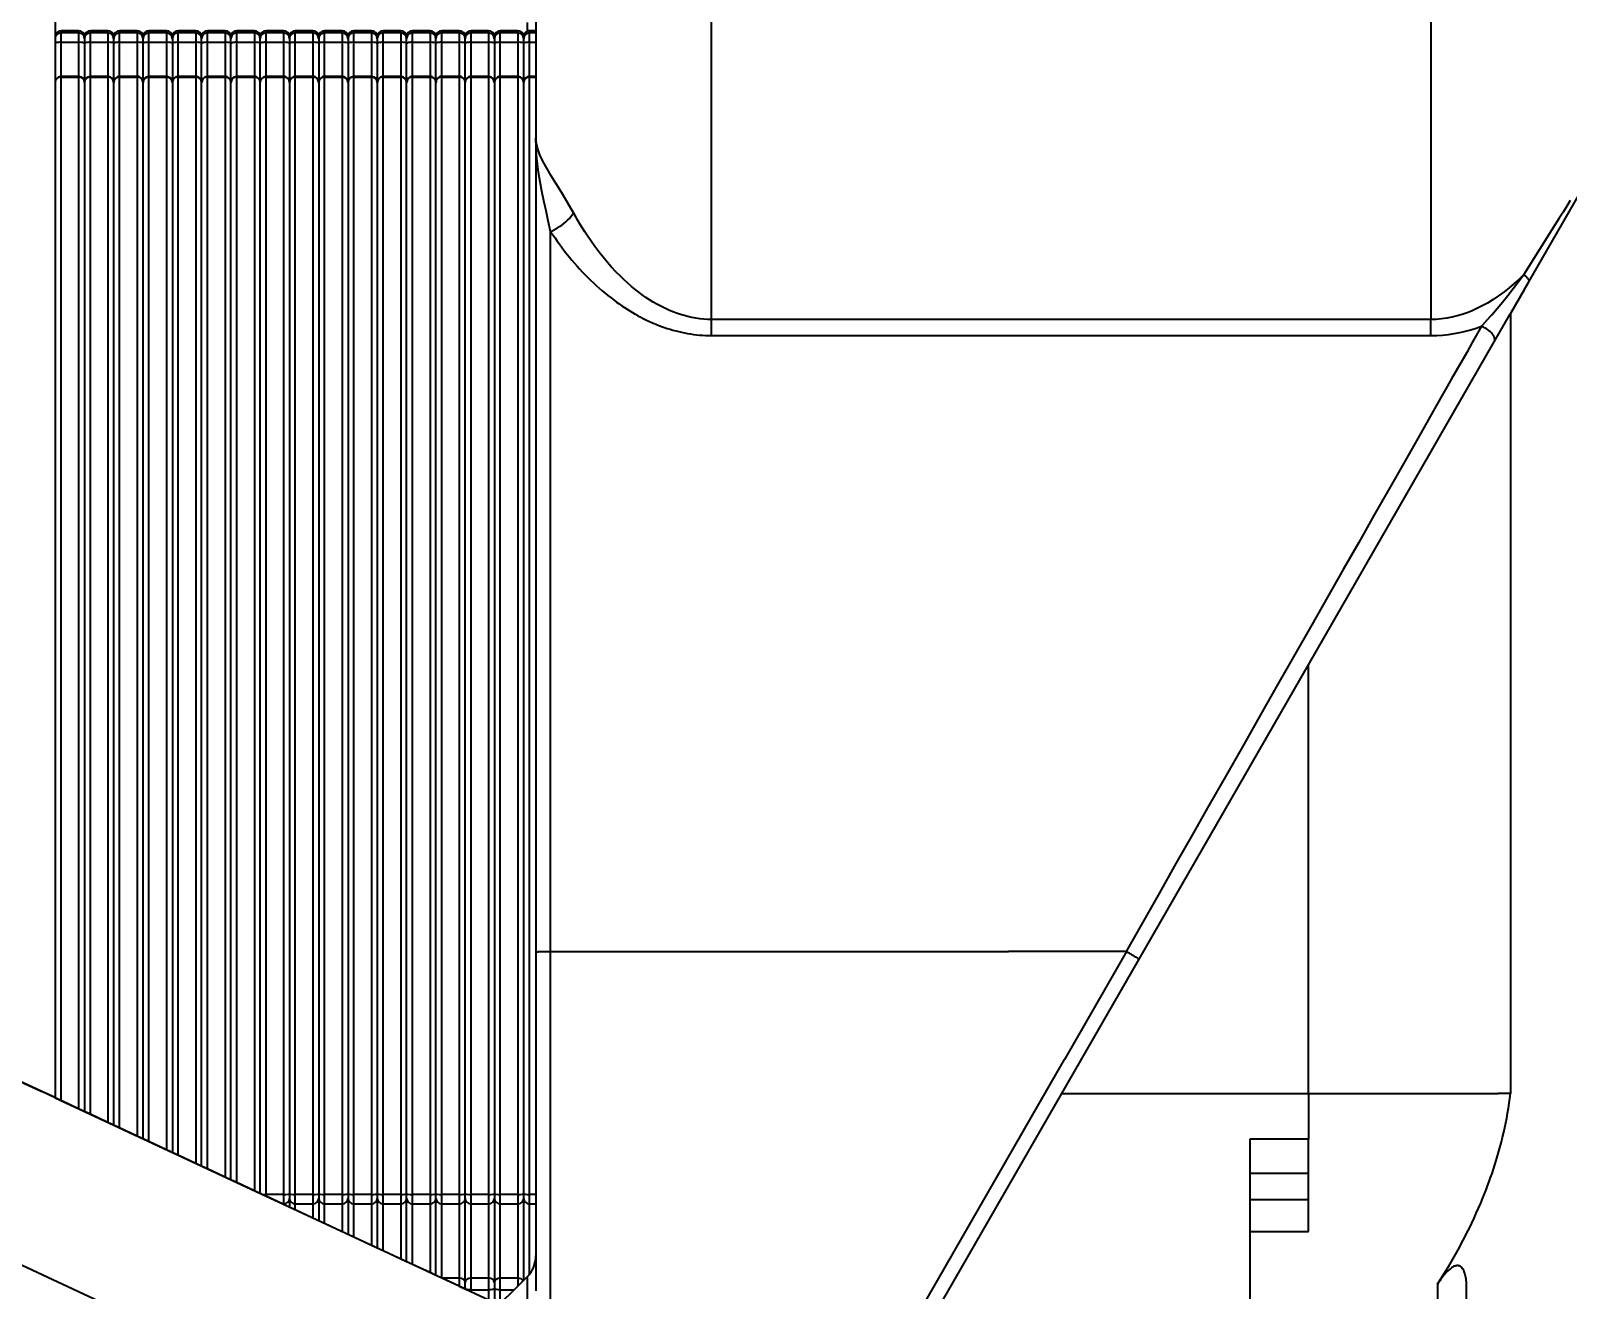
# Model space of a CAD drawing. Header units: millimetres. Extents: x 15 to 415, y 5 to 292.
# Drawn here: x 313.62 to 320.18, y 229.87 to 235.24 of the extents above; entities that cross this region are included whole.
import ezdxf

# ---------------------------------------------------------------- set-up
doc = ezdxf.new("R2010")
doc.units = ezdxf.units.MM
doc.layers.add('Geometries', color=7, linetype='Continuous')

msp = doc.modelspace()

# ---------------------------------------------------------------- linework, layer by layer
at = {"layer": 'Geometries', "linetype": 'Continuous', "lineweight": 40}
for p, q in [((316.5228, 234.0103), (316.5228, 239.1743)), ((319.5935, 239.1743), (319.5935, 234.0103)), ((313.7209, 235.4182), (313.7209, 235.2182)), ((315.7728, 235.3609), (315.7728, 235.2432)), ((313.8209, 235.2432), (313.7459, 235.2432)), ((313.7459, 235.2339), (313.7459, 235.2432)), ((313.8209, 235.2339), (313.7459, 235.2339)), ((313.7459, 235.1939), (313.7459, 235.2339)), ((313.8209, 235.2432), (313.8209, 235.2339)), ((313.8209, 235.2339), (313.8209, 235.1939)), ((313.9459, 235.2432), (313.8709, 235.2432)), ((313.8709, 235.2339), (313.8709, 235.2432)), ((313.8709, 235.1939), (313.8709, 235.2339)), ((313.9459, 235.2339), (313.8709, 235.2339)), ((313.9459, 235.2432), (313.9459, 235.2339)), ((313.9459, 235.2339), (313.9459, 235.1939)), ((314.0709, 235.2432), (313.9959, 235.2432)), ((313.9959, 235.2339), (313.9959, 235.2432)), ((314.0709, 235.2339), (313.9959, 235.2339)), ((313.9959, 235.1939), (313.9959, 235.2339)), ((314.0709, 235.2432), (314.0709, 235.2339)), ((314.0709, 235.2339), (314.0709, 235.1939)), ((314.1959, 235.2432), (314.1209, 235.2432)), ((314.1209, 235.2339), (314.1209, 235.2432)), ((314.1959, 235.2339), (314.1209, 235.2339)), ((314.1209, 235.1939), (314.1209, 235.2339)), ((314.1959, 235.2432), (314.1959, 235.2339)), ((314.1959, 235.2339), (314.1959, 235.1939)), ((314.3209, 235.2432), (314.2459, 235.2432)), ((314.2459, 235.2339), (314.2459, 235.2432)), ((314.3209, 235.2339), (314.2459, 235.2339)), ((314.2459, 235.1939), (314.2459, 235.2339)), ((314.3209, 235.2432), (314.3209, 235.2339)), ((314.3209, 235.2339), (314.3209, 235.1939)), ((314.4459, 235.2432), (314.3709, 235.2432)), ((314.3709, 235.2339), (314.3709, 235.2432)), ((314.4459, 235.2339), (314.3709, 235.2339)), ((314.3709, 235.1939), (314.3709, 235.2339)), ((314.4459, 235.2432), (314.4459, 235.2339)), ((314.4459, 235.2339), (314.4459, 235.1939)), ((314.5709, 235.2432), (314.4959, 235.2432)), ((314.4959, 235.2339), (314.4959, 235.2432)), ((314.5709, 235.2339), (314.4959, 235.2339)), ((314.4959, 235.1939), (314.4959, 235.2339)), ((314.5709, 235.2432), (314.5709, 235.2339)), ((314.5709, 235.2339), (314.5709, 235.1939)), ((314.6959, 235.2432), (314.6209, 235.2432)), ((314.6209, 235.2339), (314.6209, 235.2432)), ((314.6209, 235.1939), (314.6209, 235.2339)), ((314.6959, 235.2339), (314.6209, 235.2339)), ((314.6959, 235.2432), (314.6959, 235.2339)), ((314.6959, 235.2339), (314.6959, 235.1939)), ((314.7459, 235.2339), (314.7459, 235.2432)), ((314.8209, 235.2432), (314.7459, 235.2432)), ((314.8209, 235.2339), (314.7459, 235.2339)), ((314.7459, 235.1939), (314.7459, 235.2339)), ((314.8209, 235.2432), (314.8209, 235.2339)), ((314.8209, 235.2339), (314.8209, 235.1939)), ((314.9459, 235.2432), (314.8709, 235.2432)), ((314.8709, 235.2339), (314.8709, 235.2432)), ((314.9459, 235.2339), (314.8709, 235.2339)), ((314.8709, 235.1939), (314.8709, 235.2339)), ((314.9459, 235.2432), (314.9459, 235.2339)), ((314.9459, 235.2339), (314.9459, 235.1939)), ((315.0709, 235.2432), (314.9959, 235.2432)), ((314.9959, 235.2339), (314.9959, 235.2432)), ((315.0709, 235.2339), (314.9959, 235.2339)), ((314.9959, 235.1939), (314.9959, 235.2339)), ((315.0709, 235.2432), (315.0709, 235.2339)), ((315.0709, 235.2339), (315.0709, 235.1939)), ((315.1959, 235.2432), (315.1209, 235.2432)), ((315.1209, 235.2339), (315.1209, 235.2432)), ((315.1959, 235.2339), (315.1209, 235.2339)), ((315.1209, 235.1939), (315.1209, 235.2339)), ((315.1959, 235.2432), (315.1959, 235.2339)), ((315.1959, 235.2339), (315.1959, 235.1939)), ((315.3209, 235.2432), (315.2459, 235.2432)), ((315.2459, 235.2339), (315.2459, 235.2432)), ((315.3209, 235.2339), (315.2459, 235.2339)), ((315.2459, 235.1939), (315.2459, 235.2339)), ((315.3209, 235.2432), (315.3209, 235.2339)), ((315.3209, 235.2339), (315.3209, 235.1939)), ((315.4459, 235.2432), (315.3709, 235.2432)), ((315.3709, 235.2339), (315.3709, 235.2432)), ((315.4459, 235.2339), (315.3709, 235.2339)), ((315.3709, 235.1939), (315.3709, 235.2339)), ((315.4459, 235.2432), (315.4459, 235.2339)), ((315.4459, 235.2339), (315.4459, 235.1939)), ((315.5709, 235.2432), (315.4959, 235.2432)), ((315.4959, 235.2339), (315.4959, 235.2432)), ((315.5709, 235.2339), (315.4959, 235.2339)), ((315.4959, 235.1939), (315.4959, 235.2339)), ((315.5709, 235.2432), (315.5709, 235.2339)), ((315.5709, 235.2339), (315.5709, 235.1939)), ((315.6611, 235.2432), (315.6209, 235.2432)), ((315.6209, 235.2339), (315.6209, 235.2432)), ((315.6959, 235.2339), (315.6209, 235.2339)), ((315.6209, 235.1939), (315.6209, 235.2339)), ((315.6645, 235.2432), (315.6611, 235.2432)), ((315.6959, 235.2432), (315.6645, 235.2432)), ((315.6959, 235.2432), (315.6959, 235.2339)), ((315.6959, 235.2339), (315.6959, 235.1939)), ((315.7362, 235.2785), (315.7362, 235.2412)), ((315.7728, 235.2432), (315.7459, 235.2432)), ((315.7459, 235.2339), (315.7459, 235.2432)), ((315.7459, 235.1939), (315.7459, 235.2339)), ((315.7728, 235.2339), (315.7459, 235.2339)), ((315.7728, 235.2432), (315.7728, 235.2339)), ((315.7728, 235.2339), (315.7728, 235.1939)), ((313.7209, 235.2182), (313.7209, 235.209)), ((313.7209, 235.209), (313.7209, 235.189)), ((313.7209, 235.189), (313.7209, 235.0229)), ((313.7459, 235.1939), (313.8209, 235.1939)), ((313.7459, 235.0479), (313.7459, 235.1939)), ((313.8209, 235.1939), (313.8209, 235.0479)), ((313.8459, 235.2182), (313.8459, 235.209)), ((313.8459, 235.209), (313.8459, 235.189)), ((313.8459, 235.189), (313.8459, 235.0229)), ((313.8709, 235.1939), (313.9459, 235.1939)), ((313.8709, 235.0479), (313.8709, 235.1939)), ((313.9459, 235.1939), (313.9459, 235.0479)), ((313.9709, 235.209), (313.9709, 235.2182)), ((313.9709, 235.189), (313.9709, 235.209)), ((313.9709, 235.0229), (313.9709, 235.189)), ((313.9959, 235.1939), (314.0709, 235.1939)), ((313.9959, 235.0479), (313.9959, 235.1939)), ((314.0709, 235.1939), (314.0709, 235.0479)), ((314.0959, 235.209), (314.0959, 235.2182)), ((314.0959, 235.189), (314.0959, 235.209)), ((314.0959, 235.0229), (314.0959, 235.189)), ((314.1209, 235.1939), (314.1959, 235.1939)), ((314.1209, 235.0479), (314.1209, 235.1939)), ((314.1959, 235.1939), (314.1959, 235.0479)), ((314.2209, 235.2182), (314.2209, 235.209)), ((314.2209, 235.209), (314.2209, 235.189)), ((314.2209, 235.189), (314.2209, 235.0229)), ((314.2459, 235.1939), (314.3209, 235.1939)), ((314.2459, 235.0479), (314.2459, 235.1939)), ((314.3209, 235.1939), (314.3209, 235.0479)), ((314.3459, 235.209), (314.3459, 235.2182)), ((314.3459, 235.189), (314.3459, 235.209)), ((314.3459, 235.0229), (314.3459, 235.189)), ((314.3709, 235.1939), (314.4459, 235.1939)), ((314.3709, 235.0479), (314.3709, 235.1939)), ((314.4459, 235.1939), (314.4459, 235.0479)), ((314.4709, 235.209), (314.4709, 235.2182)), ((314.4709, 235.189), (314.4709, 235.209)), ((314.4709, 235.0229), (314.4709, 235.189)), ((314.4959, 235.1939), (314.5709, 235.1939)), ((314.4959, 235.0479), (314.4959, 235.1939)), ((314.5709, 235.1939), (314.5709, 235.0479)), ((314.5959, 235.209), (314.5959, 235.2182)), ((314.5959, 235.189), (314.5959, 235.209)), ((314.5959, 235.0229), (314.5959, 235.189)), ((314.6209, 235.1939), (314.6959, 235.1939)), ((314.6209, 235.0479), (314.6209, 235.1939)), ((314.6959, 235.1939), (314.6959, 235.0479)), ((314.7209, 235.2182), (314.7209, 235.209)), ((314.7209, 235.209), (314.7209, 235.189)), ((314.7209, 235.189), (314.7209, 235.0229)), ((314.7459, 235.1939), (314.8209, 235.1939)), ((314.7459, 235.0479), (314.7459, 235.1939)), ((314.8209, 235.1939), (314.8209, 235.0479)), ((314.8459, 235.2182), (314.8459, 235.209)), ((314.8459, 235.209), (314.8459, 235.189)), ((314.8459, 235.189), (314.8459, 235.0229)), ((314.8709, 235.1939), (314.9459, 235.1939)), ((314.8709, 235.0479), (314.8709, 235.1939)), ((314.9459, 235.1939), (314.9459, 235.0479)), ((314.9709, 235.2182), (314.9709, 235.209)), ((314.9709, 235.209), (314.9709, 235.189)), ((314.9709, 235.189), (314.9709, 235.0229)), ((314.9959, 235.1939), (315.0709, 235.1939)), ((314.9959, 235.0479), (314.9959, 235.1939)), ((315.0709, 235.1939), (315.0709, 235.0479)), ((315.0959, 235.2182), (315.0959, 235.209)), ((315.0959, 235.209), (315.0959, 235.189)), ((315.0959, 235.189), (315.0959, 235.0229)), ((315.1209, 235.1939), (315.1959, 235.1939)), ((315.1209, 235.0479), (315.1209, 235.1939)), ((315.1959, 235.1939), (315.1959, 235.0479)), ((315.2209, 235.209), (315.2209, 235.2182)), ((315.2209, 235.189), (315.2209, 235.209)), ((315.2209, 235.0229), (315.2209, 235.189)), ((315.2459, 235.1939), (315.3209, 235.1939)), ((315.2459, 235.0479), (315.2459, 235.1939)), ((315.3209, 235.1939), (315.3209, 235.0479)), ((315.3459, 235.209), (315.3459, 235.2182)), ((315.3459, 235.189), (315.3459, 235.209)), ((315.3459, 235.0229), (315.3459, 235.189)), ((315.3709, 235.0479), (315.3709, 235.1939)), ((315.3709, 235.1939), (315.4459, 235.1939)), ((315.4459, 235.1939), (315.4459, 235.0479)), ((315.4709, 235.209), (315.4709, 235.2182)), ((315.4709, 235.189), (315.4709, 235.209)), ((315.4709, 235.0229), (315.4709, 235.189)), ((315.4959, 235.0479), (315.4959, 235.1939)), ((315.4959, 235.1939), (315.5709, 235.1939)), ((315.5709, 235.1939), (315.5709, 235.0479)), ((315.5959, 235.2182), (315.5959, 235.209)), ((315.5959, 235.209), (315.5959, 235.189)), ((315.5959, 235.189), (315.5959, 235.0229)), ((315.6209, 235.1939), (315.6959, 235.1939)), ((315.6209, 235.0479), (315.6209, 235.1939)), ((315.6959, 235.1939), (315.6959, 235.0479)), ((315.7209, 235.209), (315.7209, 235.2182)), ((315.7209, 235.189), (315.7209, 235.209)), ((315.7209, 235.0229), (315.7209, 235.189)), ((315.7459, 235.1939), (315.7728, 235.1939)), ((315.7459, 235.0479), (315.7459, 235.1939)), ((315.7728, 235.1939), (315.7728, 235.0479)), ((313.7459, 235.0479), (313.7434, 235.0478)), ((313.8209, 235.0479), (313.7459, 235.0479)), ((313.7459, 235.0456), (313.7459, 235.0479)), ((313.7459, 230.6764), (313.7459, 235.0456)), ((313.7459, 235.0456), (313.8209, 235.0456)), ((313.8223, 235.0479), (313.8209, 235.0479)), ((313.8209, 235.0479), (313.8209, 235.0456)), ((313.8209, 235.0456), (313.8209, 230.6414)), ((313.8709, 235.0479), (313.8696, 235.0479)), ((313.8709, 235.0456), (313.8709, 235.0479)), ((313.9459, 235.0479), (313.8709, 235.0479)), ((313.8709, 235.0456), (313.9459, 235.0456)), ((313.8709, 230.6181), (313.8709, 235.0456)), ((313.9486, 235.0478), (313.9459, 235.0479)), ((313.9459, 235.0479), (313.9459, 235.0456)), ((313.9459, 235.0456), (313.9459, 230.5831)), ((314.0709, 235.0479), (313.9959, 235.0479)), ((313.9959, 235.0456), (313.9959, 235.0479)), ((313.9959, 235.0456), (314.0709, 235.0456)), ((313.9959, 230.5598), (313.9959, 235.0456)), ((314.0709, 235.0479), (314.0709, 235.0456)), ((314.0709, 235.0456), (314.0709, 230.5249)), ((314.1209, 235.0479), (314.1197, 235.0479)), ((314.1959, 235.0479), (314.1209, 235.0479)), ((314.1209, 235.0456), (314.1209, 235.0479)), ((314.1209, 235.0456), (314.1959, 235.0456)), ((314.1209, 230.5015), (314.1209, 235.0456)), ((314.1973, 235.0479), (314.1959, 235.0479)), ((314.1959, 235.0479), (314.1959, 235.0456)), ((314.1959, 235.0456), (314.1959, 230.4666)), ((314.3209, 235.0479), (314.2459, 235.0479)), ((314.2459, 235.0456), (314.2459, 235.0479)), ((314.2459, 235.0456), (314.3209, 235.0456)), ((314.2459, 230.4433), (314.2459, 235.0456)), ((314.3209, 235.0479), (314.3209, 235.0456)), ((314.3209, 235.0456), (314.3209, 230.4083)), ((314.3709, 235.0479), (314.3684, 235.0478)), ((314.4459, 235.0479), (314.3709, 235.0479)), ((314.3709, 235.0456), (314.3709, 235.0479)), ((314.3709, 235.0456), (314.4459, 235.0456)), ((314.3709, 230.385), (314.3709, 235.0456)), ((314.4459, 235.0479), (314.4459, 235.0456)), ((314.4459, 235.0456), (314.4459, 230.35)), ((314.4959, 235.0479), (314.4947, 235.0479)), ((314.5709, 235.0479), (314.4959, 235.0479)), ((314.4959, 235.0456), (314.4959, 235.0479)), ((314.4959, 235.0456), (314.5709, 235.0456)), ((314.4959, 230.3267), (314.4959, 235.0456)), ((314.5709, 235.0479), (314.5709, 235.0456)), ((314.5709, 235.0456), (314.5709, 230.2917)), ((314.6209, 235.0479), (314.6184, 235.0478)), ((314.6959, 235.0479), (314.6209, 235.0479)), ((314.6209, 235.0456), (314.6209, 235.0479)), ((314.6209, 235.0456), (314.6959, 235.0456)), ((314.6209, 230.2743), (314.6209, 235.0456)), ((314.6959, 235.0479), (314.6959, 235.0456)), ((314.6959, 235.0456), (314.6959, 230.2743)), ((314.8209, 235.0479), (314.7459, 235.0479)), ((314.7459, 235.0456), (314.7459, 235.0479)), ((314.7459, 235.0456), (314.8209, 235.0456)), ((314.7459, 230.2743), (314.7459, 235.0456)), ((314.8209, 235.0479), (314.8209, 235.0456)), ((314.8209, 235.0456), (314.8209, 230.2743)), ((314.9459, 235.0479), (314.8709, 235.0479)), ((314.8709, 235.0456), (314.8709, 235.0479)), ((314.8709, 235.0456), (314.9459, 235.0456)), ((314.8709, 230.2743), (314.8709, 235.0456)), ((314.9459, 235.0479), (314.9459, 235.0456)), ((314.9459, 235.0456), (314.9459, 230.2743)), ((314.9959, 235.0479), (314.9946, 235.0479)), ((315.0709, 235.0479), (314.9959, 235.0479)), ((314.9959, 235.0456), (314.9959, 235.0479)), ((314.9959, 235.0456), (315.0709, 235.0456)), ((314.9959, 230.2743), (314.9959, 235.0456)), ((315.0723, 235.0479), (315.0709, 235.0479)), ((315.0709, 235.0479), (315.0709, 235.0456)), ((315.0709, 235.0456), (315.0709, 230.2743)), ((315.1209, 235.0479), (315.1184, 235.0478)), ((315.1959, 235.0479), (315.1209, 235.0479)), ((315.1209, 235.0456), (315.1209, 235.0479)), ((315.1209, 235.0456), (315.1959, 235.0456)), ((315.1209, 230.2743), (315.1209, 235.0456)), ((315.1986, 235.0478), (315.1959, 235.0479)), ((315.1959, 235.0479), (315.1959, 235.0456)), ((315.1959, 235.0456), (315.1959, 230.2743)), ((315.3209, 235.0479), (315.2459, 235.0479)), ((315.2459, 235.0456), (315.2459, 235.0479)), ((315.2459, 235.0456), (315.3209, 235.0456)), ((315.2459, 230.2743), (315.2459, 235.0456)), ((315.3209, 235.0479), (315.3209, 235.0456)), ((315.3209, 235.0456), (315.3209, 230.2743)), ((315.4459, 235.0479), (315.3709, 235.0479)), ((315.3709, 235.0456), (315.3709, 235.0479)), ((315.3709, 235.0456), (315.4459, 235.0456)), ((315.3709, 230.2743), (315.3709, 235.0456)), ((315.4459, 235.0479), (315.4459, 235.0456)), ((315.4459, 235.0456), (315.4459, 230.2743)), ((315.5709, 235.0479), (315.4959, 235.0479)), ((315.4959, 235.0456), (315.4959, 235.0479)), ((315.4959, 235.0456), (315.5709, 235.0456)), ((315.4959, 230.2743), (315.4959, 235.0456)), ((315.5728, 235.0478), (315.5709, 235.0479)), ((315.5709, 235.0479), (315.5709, 235.0456)), ((315.5709, 235.0456), (315.5709, 230.2743)), ((315.6959, 235.0479), (315.6209, 235.0479)), ((315.6209, 235.0456), (315.6209, 235.0479)), ((315.6209, 235.0456), (315.6959, 235.0456)), ((315.6209, 230.2743), (315.6209, 235.0456)), ((315.6959, 235.0479), (315.6959, 235.0456)), ((315.6986, 235.0478), (315.6959, 235.0479)), ((315.6959, 235.0456), (315.6959, 230.2743)), ((315.7728, 235.0479), (315.7459, 235.0479)), ((315.7459, 235.0456), (315.7459, 235.0479)), ((315.7459, 235.0456), (315.7728, 235.0456)), ((315.7459, 230.2743), (315.7459, 235.0456)), ((315.7728, 235.0479), (315.7728, 235.0456)), ((315.7728, 235.0456), (315.7728, 234.7843)), ((313.7209, 235.0229), (313.7209, 235.0218)), ((313.7209, 235.0218), (313.7209, 230.6881)), ((313.8459, 235.0229), (313.8459, 235.0218)), ((313.8459, 235.0218), (313.8459, 230.6298)), ((313.9709, 235.0218), (313.9709, 235.0229)), ((313.9709, 230.5715), (313.9709, 235.0218)), ((314.0959, 235.0218), (314.0959, 235.0229)), ((314.0959, 230.5132), (314.0959, 235.0218)), ((314.221, 235.024), (314.2209, 235.0229)), ((314.2209, 235.0229), (314.2209, 235.0218)), ((314.2209, 235.0218), (314.2209, 230.4549)), ((314.3459, 235.0218), (314.3459, 235.0229)), ((314.3459, 230.3966), (314.3459, 235.0218)), ((314.4709, 235.0218), (314.4709, 235.0229)), ((314.4709, 230.3383), (314.4709, 235.0218)), ((314.5959, 235.0218), (314.5959, 235.0229)), ((314.5959, 230.28), (314.5959, 235.0218)), ((314.721, 235.024), (314.7209, 235.0229)), ((314.7209, 235.0229), (314.7209, 235.0218)), ((314.7209, 235.0218), (314.7209, 230.2777)), ((314.8459, 235.0229), (314.8459, 235.0218)), ((314.8459, 235.0218), (314.8459, 230.2777)), ((314.9709, 235.0229), (314.9709, 235.0218)), ((314.9709, 235.0218), (314.9709, 230.2777)), ((315.0959, 235.0229), (315.0959, 235.0218)), ((315.0959, 235.0218), (315.0959, 230.2777)), ((315.2209, 235.0218), (315.2209, 235.0229)), ((315.2209, 230.2777), (315.2209, 235.0218)), ((315.3459, 235.0218), (315.3459, 235.0229)), ((315.3459, 230.2777), (315.3459, 235.0218)), ((315.4709, 235.0218), (315.4709, 235.0229)), ((315.4709, 230.2777), (315.4709, 235.0218)), ((315.596, 235.024), (315.5959, 235.0229)), ((315.5959, 235.0229), (315.5959, 235.0218)), ((315.5959, 235.0218), (315.5959, 230.2777)), ((315.7209, 235.0218), (315.7209, 235.0229)), ((315.7209, 230.2777), (315.7209, 235.0218)), ((315.7728, 234.7815), (315.7728, 234.7843)), ((315.7728, 234.7799), (315.7728, 234.7843)), ((315.7728, 234.7843), (315.7728, 231.3099)), ((320.011, 234.1709), (320.3352, 234.7345)), ((315.8353, 231.3124), (315.8353, 234.3867)), ((320.1238, 234.4156), (319.9898, 234.202)), ((319.9915, 234.137), (319.9336, 234.0363)), ((319.9915, 234.137), (320.011, 234.1709)), ((319.5935, 234.0103), (316.5228, 234.0103)), ((316.5228, 233.9744), (316.5228, 234.0103)), ((319.5935, 233.9744), (319.5935, 234.0103)), ((319.8097, 233.9817), (319.7699, 233.9115)), ((319.81, 233.9815), (319.8305, 234.0049)), ((319.864, 233.9154), (319.9336, 234.0363)), ((319.9336, 234.0364), (319.9336, 230.706)), ((316.5228, 233.9415), (316.5228, 233.9744)), ((316.5228, 233.9415), (319.5935, 233.9415)), ((319.5935, 233.9415), (319.5935, 233.9744)), ((319.071, 232.5365), (319.864, 233.9154)), ((318.3476, 231.2788), (319.071, 232.5365)), ((319.0709, 230.7061), (319.071, 232.5365)), ((315.7728, 231.3099), (315.7728, 230.2743)), ((315.8353, 229.7783), (315.8353, 231.3124)), ((315.8353, 231.3124), (317.7906, 231.3124)), ((318.292, 231.3124), (317.7906, 231.3124)), ((318.2944, 231.3118), (318.0295, 230.8511)), ((318.0182, 230.706), (318.3476, 231.2788)), ((317.1354, 229.2965), (318.0295, 230.8511)), ((313.5156, 230.7831), (313.6643, 230.7138)), ((313.6643, 230.7145), (313.5173, 230.783)), ((313.7209, 230.6881), (313.6643, 230.7145)), ((313.7209, 230.6873), (313.6643, 230.7138)), ((317.406, 229.6418), (318.0182, 230.706)), ((318.0182, 230.706), (319.0709, 230.706)), ((319.0709, 230.7061), (319.0709, 230.511)), ((319.0709, 230.7061), (319.4959, 230.7061)), ((319.4959, 230.7061), (319.6209, 230.7061)), ((319.6209, 230.7061), (319.8807, 230.7061)), ((319.9336, 230.706), (319.8807, 230.7061)), ((313.7209, 230.6881), (313.7459, 230.6764)), ((313.7209, 230.6873), (314.6209, 230.2677)), ((313.7459, 230.6764), (313.8209, 230.6414)), ((313.8209, 230.6414), (313.8459, 230.6298)), ((313.8459, 230.6298), (313.8709, 230.6181)), ((313.8709, 230.6181), (313.9459, 230.5831)), ((313.9459, 230.5831), (313.9709, 230.5715)), ((313.9709, 230.5715), (313.9959, 230.5598)), ((313.9959, 230.5598), (314.0709, 230.5249)), ((314.0709, 230.5249), (314.0959, 230.5132)), ((314.0959, 230.5132), (314.1209, 230.5015)), ((319.0709, 230.511), (318.8209, 230.511)), ((318.8209, 230.511), (318.8209, 230.3651)), ((319.0709, 230.3651), (319.0709, 230.511)), ((314.1209, 230.5015), (314.1959, 230.4666)), ((314.1959, 230.4666), (314.2209, 230.4549)), ((314.2209, 230.4549), (314.2459, 230.4433)), ((314.2459, 230.4433), (314.3209, 230.4083)), ((314.3209, 230.4083), (314.3459, 230.3966)), ((314.3459, 230.3966), (314.3709, 230.385)), ((314.3709, 230.385), (314.4459, 230.35)), ((314.4459, 230.35), (314.4709, 230.3383)), ((314.4709, 230.3383), (314.4959, 230.3267)), ((314.4959, 230.3267), (314.5709, 230.2917)), ((318.8209, 230.3651), (319.0709, 230.3651)), ((318.8209, 230.3651), (318.8209, 230.2521)), ((319.0709, 230.2521), (319.0709, 230.3651)), ((314.5709, 230.2917), (314.5959, 230.28)), ((314.5959, 230.28), (314.6069, 230.2749)), ((314.6069, 230.2749), (314.6209, 230.2684)), ((314.6959, 230.2743), (314.6209, 230.2743)), ((314.6209, 230.2684), (314.6209, 230.2743)), ((314.6209, 230.2684), (314.6943, 230.2342)), ((314.6209, 230.2677), (314.6927, 230.2342)), ((314.6959, 230.2743), (314.6959, 230.2342)), ((314.7209, 230.2777), (314.7209, 230.2577)), ((314.7209, 230.2577), (314.7209, 230.2218)), ((314.8209, 230.2743), (314.7459, 230.2743)), ((314.7459, 230.2342), (314.7459, 230.2743)), ((314.8209, 230.2743), (314.8209, 230.2342)), ((314.8459, 230.2777), (314.8459, 230.2577)), ((314.8459, 230.2577), (314.8459, 230.1635)), ((314.9459, 230.2743), (314.8709, 230.2743)), ((314.8709, 230.2342), (314.8709, 230.2743)), ((314.9459, 230.2743), (314.9459, 230.2342)), ((314.9709, 230.2777), (314.9709, 230.2577)), ((314.9709, 230.2577), (314.9709, 230.1052)), ((315.0709, 230.2743), (314.9959, 230.2743)), ((314.9959, 230.2342), (314.9959, 230.2743)), ((315.0709, 230.2743), (315.0709, 230.2342)), ((315.0959, 230.2777), (315.0959, 230.2577)), ((315.0959, 230.2577), (315.0959, 230.0469)), ((315.1959, 230.2743), (315.1209, 230.2743)), ((315.1209, 230.2342), (315.1209, 230.2743)), ((315.1959, 230.2743), (315.1959, 230.2342)), ((315.2209, 230.2577), (315.2209, 230.2777)), ((315.2209, 229.9886), (315.2209, 230.2577)), ((315.3209, 230.2743), (315.2459, 230.2743)), ((315.2459, 230.2342), (315.2459, 230.2743)), ((315.3209, 230.2743), (315.3209, 230.2342)), ((315.3459, 230.2577), (315.3459, 230.2777)), ((315.3459, 229.9303), (315.3459, 230.2577)), ((315.4459, 230.2743), (315.3709, 230.2743)), ((315.3709, 230.2342), (315.3709, 230.2743)), ((315.4459, 230.2743), (315.4459, 230.2342)), ((315.4709, 230.2577), (315.4709, 230.2777)), ((315.4709, 229.8982), (315.4709, 230.2577)), ((315.5709, 230.2743), (315.4959, 230.2743)), ((315.4959, 230.2342), (315.4959, 230.2743)), ((315.5709, 230.2743), (315.5709, 230.2342)), ((315.5959, 230.2777), (315.5959, 230.2577)), ((315.5959, 230.2577), (315.5959, 229.8982)), ((315.6789, 230.2743), (315.6209, 230.2743)), ((315.6209, 230.2342), (315.6209, 230.2743)), ((315.6959, 230.2743), (315.6789, 230.2743)), ((315.6959, 230.2743), (315.6959, 230.2342)), ((315.7209, 230.2577), (315.7209, 230.2777)), ((315.7209, 229.9082), (315.7209, 230.2577)), ((315.7728, 230.2743), (315.7459, 230.2743)), ((315.7459, 230.2342), (315.7459, 230.2743)), ((315.7728, 230.2743), (315.7728, 230.2342)), ((319.0709, 230.2521), (318.8209, 230.2521)), ((318.8209, 230.2521), (318.8209, 230.1189)), ((319.0709, 230.1168), (319.0709, 230.2521)), ((314.6959, 230.2327), (314.6927, 230.2342)), ((314.6943, 230.2342), (314.6959, 230.2342)), ((314.6943, 230.2342), (314.6959, 230.2334)), ((314.6959, 230.2342), (314.6959, 230.2334)), ((314.6959, 230.2334), (314.7209, 230.2218)), ((314.6959, 230.2327), (315.3709, 229.9179)), ((314.7209, 230.2218), (314.7459, 230.2101)), ((314.7459, 230.2342), (314.8209, 230.2342)), ((314.7459, 230.2101), (314.7459, 230.2342)), ((314.7459, 230.2101), (314.8209, 230.1751)), ((314.8209, 230.2342), (314.8209, 230.1751)), ((314.8209, 230.1751), (314.8459, 230.1635)), ((314.8709, 230.2342), (314.9459, 230.2342)), ((314.8709, 230.1518), (314.8709, 230.2342)), ((314.9459, 230.2342), (314.9459, 230.1168)), ((314.9959, 230.2342), (315.0709, 230.2342)), ((314.9959, 230.0935), (314.9959, 230.2342)), ((315.0709, 230.2342), (315.0709, 230.0586)), ((315.1209, 230.2342), (315.1959, 230.2342)), ((315.1209, 230.0352), (315.1209, 230.2342)), ((315.1959, 230.2342), (315.1959, 230.0003)), ((315.2459, 230.2342), (315.3209, 230.2342)), ((315.2459, 229.9769), (315.2459, 230.2342)), ((315.3209, 230.2342), (315.3209, 229.942)), ((315.3709, 230.2342), (315.4459, 230.2342)), ((315.3709, 229.9187), (315.3709, 230.2342)), ((315.4459, 230.2342), (315.4459, 229.917)), ((315.4959, 230.2342), (315.5709, 230.2342)), ((315.4959, 229.917), (315.4959, 230.2342)), ((315.5709, 230.2342), (315.5709, 229.917)), ((315.6209, 230.2342), (315.6959, 230.2342)), ((315.6209, 229.917), (315.6209, 230.2342)), ((315.6959, 230.2342), (315.6959, 229.917)), ((315.7459, 230.2342), (315.765, 230.2342)), ((315.7459, 229.9344), (315.7459, 230.2342)), ((315.765, 230.2342), (315.7728, 230.2342)), ((315.7728, 230.2342), (315.7728, 230.0118)), ((314.8459, 230.1635), (314.8709, 230.1518)), ((314.8709, 230.1518), (314.9459, 230.1168)), ((314.9459, 230.1168), (314.9709, 230.1052)), ((318.8209, 230.1189), (318.8209, 230.1168)), ((318.8209, 230.1168), (319.0709, 230.1168)), ((318.8209, 230.1168), (318.8209, 229.6418)), ((314.9709, 230.1052), (314.9959, 230.0935)), ((314.9959, 230.0935), (315.0709, 230.0586)), ((315.0709, 230.0586), (315.0959, 230.0469)), ((315.0959, 230.0469), (315.1209, 230.0352)), ((317.0262, 228.3642), (313.4916, 230.0124)), ((315.1209, 230.0352), (315.1959, 230.0003)), ((315.1959, 230.0003), (315.2209, 229.9886)), ((315.2209, 229.9886), (315.2459, 229.9769)), ((315.7728, 230.0118), (315.7728, 229.863)), ((315.2459, 229.9769), (315.3209, 229.942)), ((315.3209, 229.942), (315.3459, 229.9303)), ((315.3459, 229.9303), (315.3709, 229.9187)), ((315.3709, 229.9187), (315.3745, 229.917)), ((315.3709, 229.9179), (315.3729, 229.917)), ((315.4459, 229.883), (315.3729, 229.917)), ((315.4459, 229.917), (315.3745, 229.917)), ((315.3745, 229.917), (315.4459, 229.8837)), ((315.4459, 229.917), (315.4459, 229.8837)), ((315.5709, 229.917), (315.4959, 229.917)), ((315.4959, 229.8679), (315.4959, 229.917)), ((315.5709, 229.917), (315.5709, 229.8679)), ((315.6959, 229.917), (315.6209, 229.917)), ((315.6209, 229.8679), (315.6209, 229.917)), ((315.6959, 229.917), (315.6959, 229.8832)), ((315.7362, 229.9234), (315.7209, 229.9082)), ((315.7362, 229.9234), (315.7362, 229.7816)), ((315.4459, 229.8837), (315.4703, 229.8723)), ((315.4459, 229.883), (315.4697, 229.8719)), ((315.4697, 229.8719), (315.4709, 229.8713)), ((315.4703, 229.8723), (315.4709, 229.872)), ((315.4709, 229.8737), (315.4709, 229.8982)), ((315.4709, 229.872), (315.4709, 229.8737)), ((315.4709, 229.872), (315.4959, 229.8604)), ((315.4709, 229.8713), (315.5959, 229.813)), ((315.4959, 229.8604), (315.4959, 229.8679)), ((315.4959, 229.8679), (315.5709, 229.8679)), ((315.5709, 229.8679), (315.5709, 229.8254)), ((315.5959, 229.8982), (315.5959, 229.8737)), ((315.5959, 229.8737), (315.5959, 229.8137)), ((315.6807, 229.8679), (315.6209, 229.8082)), ((315.6209, 229.8679), (315.6807, 229.8679)), ((315.6209, 229.8082), (315.6209, 229.8679)), ((315.6959, 229.8832), (315.6807, 229.8679)), ((315.7187, 229.906), (315.6959, 229.8832)), ((315.7209, 229.9082), (315.7187, 229.906)), ((319.6209, 229.8909), (319.6209, 229.6418)), ((319.7459, 229.5774), (319.7459, 229.877))]:
    msp.add_line(p, q, dxfattribs=at)
at = {"layer": 'Geometries', "linetype": 'Continuous', "lineweight": 40, "flags": 128}
for points in [[(315.6209, 235.0479), (315.6184, 235.0478), (315.6159, 235.0474), (315.6136, 235.0468), (315.6115, 235.046), (315.6096, 235.0452), (315.6094, 235.0451)], [(315.7459, 235.0479), (315.7434, 235.0478), (315.7409, 235.0474), (315.7386, 235.0468), (315.7365, 235.046), (315.7361, 235.0459)], [(315.9335, 234.4655), (315.9081, 234.5101), (315.8834, 234.5512), (315.86, 234.5891), (315.8385, 234.6241), (315.8193, 234.6563), (315.8031, 234.686), (315.79, 234.7133), (315.7805, 234.7386), (315.7747, 234.7622), (315.7728, 234.7815)], [(315.8353, 234.3867), (315.8255, 234.4314), (315.816, 234.475), (315.8069, 234.5173), (315.7985, 234.5584), (315.7909, 234.5984), (315.7846, 234.6373), (315.7795, 234.6752), (315.7758, 234.7123), (315.7735, 234.7487), (315.7728, 234.7799)], [(320.1885, 234.5187), (320.1732, 234.4943), (320.1574, 234.469), (320.1409, 234.4428), (320.1238, 234.4156)], [(315.8353, 234.3867), (315.8452, 234.3909), (315.8551, 234.3956), (315.8648, 234.401), (315.8742, 234.4068), (315.8834, 234.4131), (315.8922, 234.4198), (315.9005, 234.4269), (315.9084, 234.4342), (315.9157, 234.4418), (315.9223, 234.4496), (315.9283, 234.4575), (315.9335, 234.4655)], [(315.9924, 234.3679), (315.9819, 234.384), (315.9717, 234.4001), (315.9618, 234.4163), (315.9521, 234.4326), (315.9427, 234.449), (315.9335, 234.4655)], [(315.8353, 234.3867), (315.8447, 234.3725), (315.8544, 234.3583), (315.8643, 234.3442), (315.8744, 234.3301), (315.8848, 234.3162), (315.8954, 234.3023), (315.9063, 234.2884), (315.9164, 234.2759), (315.9268, 234.2634), (315.9375, 234.2509), (315.9483, 234.2386), (315.9594, 234.2264), (315.9707, 234.2143), (315.9822, 234.2022), (315.9939, 234.1903), (316.0059, 234.1785), (316.0182, 234.1669), (316.0306, 234.1553), (316.0433, 234.144), (316.0555, 234.1334), (316.068, 234.1229), (316.0806, 234.1126), (316.0935, 234.1025), (316.1066, 234.0925), (316.1174, 234.0845), (316.1283, 234.0767), (316.1394, 234.069), (316.1507, 234.0614), (316.1621, 234.054), (316.1734, 234.0469), (316.1849, 234.04), (316.1966, 234.0332), (316.1978, 234.0325)], [(316.5228, 234.0103), (316.5058, 234.0106), (316.4889, 234.0117), (316.472, 234.0135), (316.4553, 234.0159), (316.4386, 234.019), (316.4221, 234.0226), (316.4057, 234.0269), (316.3895, 234.0318), (316.3734, 234.0372), (316.3575, 234.0431), (316.34, 234.0503), (316.3228, 234.0582), (316.3058, 234.0666), (316.2892, 234.0755), (316.2729, 234.085), (316.2573, 234.0947), (316.2419, 234.1049), (316.2269, 234.1155), (316.2121, 234.1265), (316.1956, 234.1394), (316.1796, 234.1528), (316.1638, 234.1666), (316.1485, 234.1807), (316.1336, 234.1952), (316.1145, 234.2145), (316.0961, 234.2343), (316.0783, 234.2544), (316.0598, 234.2764), (316.042, 234.2988), (316.0249, 234.3215), (316.0084, 234.3446), (315.9924, 234.3679)], [(319.9898, 234.202), (319.9699, 234.1826), (319.9492, 234.1636), (319.9277, 234.1453), (319.9055, 234.1278), (319.8825, 234.111), (319.8589, 234.0952), (319.8347, 234.0804), (319.8098, 234.0668), (319.7895, 234.0567), (319.7689, 234.0475), (319.7479, 234.0392), (319.7266, 234.0318), (319.705, 234.0255), (319.6832, 234.0201), (319.6611, 234.0159), (319.6388, 234.0128), (319.6162, 234.0109), (319.5935, 234.0103)], [(319.9593, 234.1615), (319.9673, 234.172), (319.9898, 234.202)], [(319.9898, 234.2021), (319.9928, 234.1997), (319.9955, 234.1973), (319.9981, 234.1949), (320.0005, 234.1926), (320.0027, 234.1903), (320.0046, 234.1881), (320.0064, 234.1859), (320.0079, 234.1838), (320.0091, 234.1818), (320.0101, 234.1799), (320.0109, 234.1781), (320.0114, 234.1764), (320.0117, 234.1748), (320.0117, 234.1734), (320.0115, 234.1721), (320.011, 234.1709)], [(319.8305, 234.0049), (319.831, 234.0055), (319.853, 234.0308), (319.8756, 234.0574), (319.8986, 234.085), (319.9216, 234.1134), (319.9446, 234.1424), (319.9593, 234.1615)], [(316.1978, 234.0325), (316.2084, 234.0266), (316.2206, 234.02), (316.233, 234.0137), (316.2456, 234.0075), (316.2583, 234.0016), (316.2712, 233.9959), (316.2842, 233.9904), (316.2974, 233.9852), (316.3093, 233.9807), (316.3213, 233.9765), (316.3335, 233.9724), (316.3457, 233.9686), (316.358, 233.965), (316.3702, 233.9617), (316.3825, 233.9586), (316.3949, 233.9558), (316.4073, 233.9531), (316.42, 233.9507), (316.4328, 233.9486), (316.4457, 233.9467), (316.4586, 233.9451), (316.4715, 233.9438), (316.4843, 233.9428), (316.4971, 233.9421), (316.5099, 233.9416), (316.5228, 233.9415)], [(319.5935, 233.9415), (319.6187, 233.942), (319.6436, 233.9437), (319.6684, 233.9464), (319.6929, 233.9502), (319.7171, 233.9549), (319.7406, 233.9605), (319.7639, 233.9669), (319.7869, 233.974), (319.8097, 233.9817)], [(319.864, 233.9154), (319.8651, 233.9176), (319.8657, 233.92), (319.8661, 233.9225), (319.866, 233.9266), (319.8652, 233.9309), (319.8636, 233.9354), (319.8614, 233.9401), (319.8595, 233.9433), (319.8574, 233.9464), (319.8549, 233.9496), (319.8522, 233.9528), (319.8492, 233.9559), (319.8459, 233.9589), (319.8407, 233.9634), (319.835, 233.9677), (319.829, 233.9716), (319.8228, 233.9753), (319.8185, 233.9775), (319.8142, 233.9796), (319.8098, 233.9814)], [(319.7699, 233.9115), (319.7463, 233.87), (319.6819, 233.7566), (319.6166, 233.6416), (319.5504, 233.525), (319.4833, 233.407), (319.4153, 233.2875), (319.3505, 233.1736), (319.2851, 233.0585), (319.219, 232.9423), (319.1523, 232.8251), (319.085, 232.7068), (319.0131, 232.5804), (318.9406, 232.4529), (318.8676, 232.3246), (318.7942, 232.1955), (318.7203, 232.0655), (318.646, 231.9349), (318.5757, 231.8113), (318.5051, 231.6871), (318.4342, 231.5625), (318.3632, 231.4376), (318.292, 231.3124)], [(315.7728, 231.3099), (315.7729, 231.3101), (315.7733, 231.3102), (315.774, 231.3104), (315.7749, 231.3106), (315.7761, 231.3107), (315.7775, 231.3109), (315.7792, 231.311), (315.7811, 231.3111), (315.7833, 231.3113), (315.7857, 231.3114), (315.7883, 231.3115), (315.7911, 231.3117)], [(315.7911, 231.3117), (315.7941, 231.3118), (315.7972, 231.3119), (315.8005, 231.312), (315.804, 231.312), (315.8076, 231.3121), (315.8113, 231.3122), (315.8152, 231.3122), (315.8191, 231.3123), (315.8231, 231.3123), (315.8271, 231.3123), (315.8312, 231.3124), (315.8353, 231.3124)], [(318.292, 231.3124), (318.2933, 231.3122), (318.2944, 231.3118)], [(318.2944, 231.3118), (318.298, 231.3097), (318.3015, 231.3077), (318.305, 231.3056), (318.3084, 231.3036), (318.3118, 231.3016), (318.3151, 231.2997), (318.3183, 231.2978), (318.3214, 231.2959), (318.3244, 231.2941), (318.3272, 231.2924), (318.3299, 231.2907), (318.3324, 231.2892)], [(318.3324, 231.2892), (318.3359, 231.287), (318.339, 231.285), (318.3416, 231.2833), (318.3438, 231.2818), (318.3455, 231.2806), (318.3467, 231.2797), (318.3474, 231.2791), (318.3476, 231.2788)], [(319.6209, 229.8909), (319.6333, 229.9101), (319.6454, 229.9294), (319.6574, 229.9489), (319.6693, 229.9685), (319.6809, 229.9882), (319.6924, 230.0082), (319.7038, 230.0282), (319.7149, 230.0485), (319.7258, 230.0689), (319.7366, 230.0894), (319.7472, 230.1101), (319.7575, 230.131), (319.7677, 230.152), (319.7776, 230.1732), (319.7873, 230.1945), (319.7968, 230.216), (319.8061, 230.2376), (319.8151, 230.2594), (319.822, 230.2767), (319.8288, 230.294), (319.8354, 230.3115), (319.8419, 230.3291), (319.8482, 230.3467), (319.8543, 230.3645), (319.8603, 230.3823), (319.8661, 230.4003), (319.8722, 230.4199), (319.8781, 230.4397), (319.8838, 230.4595), (319.8892, 230.4795), (319.8944, 230.4995), (319.8994, 230.5196), (319.9042, 230.5398), (319.9087, 230.5601), (319.913, 230.5805), (319.917, 230.6009), (319.9208, 230.6218), (319.9244, 230.6428), (319.9278, 230.6638), (319.9308, 230.6849), (319.9336, 230.706)], [(319.7459, 229.877), (319.7459, 229.8847), (319.7456, 229.8923), (319.7451, 229.8998), (319.7444, 229.9073), (319.7437, 229.9134), (319.7428, 229.9194), (319.7417, 229.9253), (319.7404, 229.9311), (319.7388, 229.9367), (319.7374, 229.9411), (319.7358, 229.9454), (319.7346, 229.9481), (319.7333, 229.9508), (319.7319, 229.9534), (319.7304, 229.9559), (319.7288, 229.9582), (319.7271, 229.9603), (319.7253, 229.9624), (319.7233, 229.9642), (319.7213, 229.9659), (319.7193, 229.9671), (319.7173, 229.9682), (319.7152, 229.9691), (319.713, 229.9698), (319.7107, 229.9703), (319.7084, 229.9705), (319.7056, 229.9706), (319.7027, 229.9703), (319.6997, 229.9697), (319.6968, 229.9689), (319.6934, 229.9677), (319.69, 229.9662), (319.6867, 229.9644), (319.6833, 229.9623), (319.68, 229.9601), (319.6768, 229.9576), (319.673, 229.9546), (319.6693, 229.9513), (319.6656, 229.9479), (319.6621, 229.9443), (319.6585, 229.9406), (319.6541, 229.9357), (319.6498, 229.9307), (319.6456, 229.9255), (319.6414, 229.9201), (319.6361, 229.9131), (319.631, 229.9058), (319.6259, 229.8985), (319.6209, 229.8909)]]:
    msp.add_lwpolyline(points, dxfattribs=at)
at = {"layer": 'Geometries', "linetype": 'Continuous', "lineweight": 40}
for centre, radius, start, end in [((313.7459, 235.2182), 0.025, 90, 180), ((313.8209, 235.2182), 0.025, 0, 90), ((313.8709, 235.2182), 0.025, 90, 180), ((313.9459, 235.2182), 0.025, 0, 90), ((313.9959, 235.2182), 0.025, 90, 180), ((314.0709, 235.2182), 0.025, 0, 90), ((314.1209, 235.2182), 0.025, 90, 180), ((314.1959, 235.2182), 0.025, 0, 90), ((314.2459, 235.2182), 0.025, 90, 180), ((314.3209, 235.2182), 0.025, 0, 90), ((314.3709, 235.2182), 0.025, 90, 180), ((314.4459, 235.2182), 0.025, 0, 90), ((314.4959, 235.2182), 0.025, 90, 180), ((314.5709, 235.2182), 0.025, 0, 90), ((314.6209, 235.2182), 0.025, 90, 180), ((314.6959, 235.2182), 0.025, 0, 90), ((314.7459, 235.2182), 0.025, 90, 180), ((314.8209, 235.2182), 0.025, 0, 90), ((314.8709, 235.2182), 0.025, 90, 180), ((314.9459, 235.2182), 0.025, 0, 90), ((314.9959, 235.2182), 0.025, 90, 180), ((315.0709, 235.2182), 0.025, 0, 90), ((315.1209, 235.2182), 0.025, 90, 180), ((315.1959, 235.2182), 0.025, 0, 90), ((315.2459, 235.2182), 0.025, 90, 180), ((315.3209, 235.2182), 0.025, 0, 90), ((315.3709, 235.2182), 0.025, 90, 180), ((315.4459, 235.2182), 0.025, 0, 90), ((315.4959, 235.2182), 0.025, 90, 180), ((315.5709, 235.2182), 0.025, 0, 90), ((315.6209, 235.2182), 0.025, 90, 180), ((315.6959, 235.2182), 0.025, 0, 90), ((315.7459, 235.2182), 0.025, 113.04121, 180), ((315.7459, 235.2182), 0.025, 90, 113.04121), ((313.7459, 235.0229), 0.025, 95.93511, 180.0072), ((313.8209, 235.0229), 0.025, 359.9926, 86.81132), ((313.8709, 235.0229), 0.025, 93.06518, 180.00719), ((313.9459, 235.0229), 0.025, 359.9926, 83.90641), ((313.9959, 235.0229), 0.025, 90.00018, 180.00719), ((314.0709, 235.0229), 0.025, 359.9926, 90.00003), ((314.1209, 235.0229), 0.025, 92.91517, 180.00719), ((314.1959, 235.0229), 0.025, 359.9926, 86.98611), ((314.2459, 235.0229), 0.025, 90.00017, 177.57173), ((314.3209, 235.0229), 0.025, 359.9926, 90.00003), ((314.3709, 235.0229), 0.025, 95.93511, 180.0072), ((314.4459, 235.0229), 0.025, 359.9926, 90.00003), ((314.4959, 235.0229), 0.025, 92.91517, 180.00719), ((314.5709, 235.0229), 0.025, 359.9926, 90.00003), ((314.6209, 235.0229), 0.025, 95.78752, 180.00719), ((314.6959, 235.0229), 0.025, 359.9926, 90.00003), ((314.7459, 235.0229), 0.025, 90.00017, 177.37899), ((314.8209, 235.0229), 0.025, 359.9926, 90.00003), ((314.8709, 235.0229), 0.025, 90.00018, 180.00719), ((314.9459, 235.0229), 0.025, 359.9926, 90.00003), ((314.9959, 235.0229), 0.025, 92.99019, 180.00719), ((315.0709, 235.0229), 0.025, 359.9926, 86.85594), ((315.1209, 235.0229), 0.025, 95.93511, 180.0072), ((315.1959, 235.0229), 0.025, 359.9926, 83.91092), ((315.2459, 235.0229), 0.025, 90.00018, 180.00719), ((315.3209, 235.0229), 0.025, 359.9926, 90.00003), ((315.3709, 235.0229), 0.025, 90.00018, 180.00719), ((315.4459, 235.0229), 0.025, 359.9926, 90.00003), ((315.4959, 235.0229), 0.025, 90.00018, 180.00719), ((315.5709, 235.0229), 0.025, 359.9926, 85.79131), ((315.6209, 235.0229), 0.025, 117.58087, 177.56491), ((315.6959, 235.0229), 0.025, 359.9926, 83.90214), ((315.7459, 235.0229), 0.025, 113.08188, 180.00727), ((315.6478, 230.0118), 0.125, 321.75634, 0), ((315.6478, 230.0118), 0.125, 315, 321.75634)]:
    msp.add_arc(centre, radius, start, end, dxfattribs=at)
for centre, major_axis, ratio, start_param, end_param in [((313.7459, 235.209), (0.025, 0), 0.997878, 1.570796, 3.141593), ((313.8209, 235.209), (-0.025, 0), 0.997878, 3.141593, 4.712389), ((313.8709, 235.209), (0.025, 0), 0.997878, 1.570796, 3.141593), ((313.9459, 235.209), (-0.025, 0), 0.997878, 3.141593, 4.712389), ((313.9959, 235.209), (0.025, 0), 0.997878, 1.570796, 3.141593), ((314.0709, 235.209), (-0.025, 0), 0.997878, 3.141593, 4.712389), ((314.1209, 235.209), (0.025, 0), 0.997878, 1.570796, 3.141593), ((314.1959, 235.209), (-0.025, 0), 0.997878, 3.141593, 4.712389), ((314.2459, 235.209), (0.025, 0), 0.997878, 1.570796, 3.141593), ((314.3209, 235.209), (-0.025, 0), 0.997878, 3.141593, 4.712389), ((314.3709, 235.209), (0.025, 0), 0.997878, 1.570796, 3.141593), ((314.4459, 235.209), (-0.025, 0), 0.997878, 3.141593, 4.712389), ((314.4959, 235.209), (0.025, 0), 0.997878, 1.570796, 3.141593), ((314.5709, 235.209), (-0.025, 0), 0.997878, 3.141593, 4.712389), ((314.6209, 235.209), (0.025, 0), 0.997878, 1.570796, 3.141593), ((314.6959, 235.209), (-0.025, 0), 0.997878, 3.141593, 4.712389), ((314.7459, 235.209), (0.025, 0), 0.997878, 1.570796, 3.141593), ((314.8209, 235.209), (-0.025, 0), 0.997878, 3.141593, 4.712389), ((314.8709, 235.209), (0.025, 0), 0.997878, 1.570796, 3.141593), ((314.9459, 235.209), (-0.025, 0), 0.997878, 3.141593, 4.712389), ((314.9959, 235.209), (0.025, 0), 0.997878, 1.570796, 3.141593), ((315.0709, 235.209), (-0.025, 0), 0.997878, 3.141593, 4.712389), ((315.1209, 235.209), (0.025, 0), 0.997878, 1.570796, 3.141593), ((315.1959, 235.209), (-0.025, 0), 0.997878, 3.141593, 4.712389), ((315.2459, 235.209), (0.025, 0), 0.997878, 1.570796, 3.141593), ((315.3209, 235.209), (-0.025, 0), 0.997878, 3.141593, 4.712389), ((315.3709, 235.209), (0.025, 0), 0.997878, 1.570796, 3.141593), ((315.4459, 235.209), (-0.025, 0), 0.997878, 3.141593, 4.712389), ((315.4959, 235.209), (0.025, 0), 0.997878, 1.570796, 3.141593), ((315.5709, 235.209), (-0.025, 0), 0.997878, 3.141593, 4.712389), ((315.6209, 235.209), (0.025, 0), 0.997878, 1.570796, 3.141593), ((315.6959, 235.209), (-0.025, 0), 0.997878, 3.141593, 4.712389), ((315.7459, 235.209), (0.025, 0), 0.997878, 1.570796, 3.141593), ((313.7459, 235.189), (0.025, 0), 0.197625, 1.570796, 3.141593), ((313.8209, 235.189), (0.025, 0), 0.197625, 0, 1.570796), ((313.8709, 235.189), (0.025, 0), 0.197625, 1.570796, 3.141593), ((313.9459, 235.189), (0.025, 0), 0.197625, 0, 1.570796), ((313.9959, 235.189), (0.025, 0), 0.197625, 1.570796, 3.141593), ((314.0709, 235.189), (0.025, 0), 0.197625, 0, 1.570796), ((314.1209, 235.189), (0.025, 0), 0.197625, 1.570796, 3.141593), ((314.1959, 235.189), (0.025, 0), 0.197625, 0, 1.570796), ((314.2459, 235.189), (0.025, 0), 0.197625, 1.570796, 3.141593), ((314.3209, 235.189), (0.025, 0), 0.197625, 0, 1.570796), ((314.3709, 235.189), (0.025, 0), 0.197625, 1.570796, 3.141593), ((314.4459, 235.189), (0.025, 0), 0.197625, 0, 1.570796), ((314.4959, 235.189), (0.025, 0), 0.197625, 1.570796, 3.141593), ((314.5709, 235.189), (0.025, 0), 0.197625, 0, 1.570796), ((314.6209, 235.189), (0.025, 0), 0.197625, 1.570796, 3.141593), ((314.6959, 235.189), (0.025, 0), 0.197625, 0, 1.570796), ((314.7459, 235.189), (0.025, 0), 0.197625, 1.570796, 3.141593), ((314.8209, 235.189), (0.025, 0), 0.197625, 0, 1.570796), ((314.8709, 235.189), (0.025, 0), 0.197625, 1.570796, 3.141593), ((314.9459, 235.189), (0.025, 0), 0.197625, 0, 1.570796), ((314.9959, 235.189), (0.025, 0), 0.197625, 1.570796, 3.141593), ((315.0709, 235.189), (0.025, 0), 0.197625, 0, 1.570796), ((315.1209, 235.189), (0.025, 0), 0.197625, 1.570796, 3.141593), ((315.1959, 235.189), (0.025, 0), 0.197625, 0, 1.570796), ((315.2459, 235.189), (0.025, 0), 0.197625, 1.570796, 3.141593), ((315.3209, 235.189), (0.025, 0), 0.197625, 0, 1.570796), ((315.3709, 235.189), (0.025, 0), 0.197625, 1.570796, 3.141593), ((315.4459, 235.189), (0.025, 0), 0.197625, 0, 1.570796), ((315.4959, 235.189), (0.025, 0), 0.197625, 1.570796, 3.141593), ((315.5709, 235.189), (0.025, 0), 0.197625, 0, 1.570796), ((315.6209, 235.189), (0.025, 0), 0.197625, 1.570796, 3.141593), ((315.6959, 235.189), (0.025, 0), 0.197625, 0, 1.570796), ((315.7459, 235.189), (0.025, 0), 0.197625, 1.570796, 3.141593), ((313.7459, 235.0218), (0.025, 0), 0.954839, 1.570796, 3.141593), ((313.8209, 235.0218), (-0.025, 0), 0.954839, 3.141593, 4.712389), ((313.8709, 235.0218), (0.025, 0), 0.954839, 1.570796, 3.141593), ((313.9459, 235.0218), (-0.025, 0), 0.954839, 3.141593, 4.712389), ((313.9959, 235.0218), (0.025, 0), 0.954839, 1.570796, 3.141593), ((314.0709, 235.0218), (-0.025, 0), 0.954839, 3.141593, 4.712389), ((314.1209, 235.0218), (0.025, 0), 0.954839, 1.570796, 3.141593), ((314.1959, 235.0218), (-0.025, 0), 0.954839, 3.141593, 4.712389), ((314.2459, 235.0218), (0.025, 0), 0.954839, 1.570796, 3.141593), ((314.3209, 235.0218), (-0.025, 0), 0.954839, 3.141593, 4.712389), ((314.3709, 235.0218), (0.025, 0), 0.954839, 1.570796, 3.141593), ((314.4459, 235.0218), (-0.025, 0), 0.954839, 3.141593, 4.712389), ((314.4959, 235.0218), (0.025, 0), 0.954839, 1.570796, 3.141593), ((314.5709, 235.0218), (-0.025, 0), 0.954839, 3.141593, 4.712389), ((314.6209, 235.0218), (0.025, 0), 0.954839, 1.570796, 3.141593), ((314.6959, 235.0218), (-0.025, 0), 0.954839, 3.141593, 4.712389), ((314.7459, 235.0218), (0.025, 0), 0.954839, 1.570796, 3.141593), ((314.8209, 235.0218), (-0.025, 0), 0.954839, 3.141593, 4.712389), ((314.8709, 235.0218), (0.025, 0), 0.954839, 1.570796, 3.141593), ((314.9459, 235.0218), (-0.025, 0), 0.954839, 3.141593, 4.712389), ((314.9959, 235.0218), (0.025, 0), 0.954839, 1.570796, 3.141593), ((315.0709, 235.0218), (-0.025, 0), 0.954839, 3.141593, 4.712389), ((315.1209, 235.0218), (0.025, 0), 0.954839, 1.570796, 3.141593), ((315.1959, 235.0218), (-0.025, 0), 0.954839, 3.141593, 4.712389), ((315.2459, 235.0218), (0.025, 0), 0.954839, 1.570796, 3.141593), ((315.3209, 235.0218), (-0.025, 0), 0.954839, 3.141593, 4.712389), ((315.3709, 235.0218), (0.025, 0), 0.954839, 1.570796, 3.141593), ((315.4459, 235.0218), (-0.025, 0), 0.954839, 3.141593, 4.712389), ((315.4959, 235.0218), (0.025, 0), 0.954839, 1.570796, 3.141593), ((315.5709, 235.0218), (-0.025, 0), 0.954839, 3.141593, 4.712389), ((315.6209, 235.0218), (0.025, 0), 0.954839, 1.570796, 3.141593), ((315.6959, 235.0218), (-0.025, 0), 0.954839, 3.141593, 4.712389), ((315.7459, 235.0218), (0.025, 0), 0.954839, 1.570796, 3.141593), ((314.6209, 230.2777), (-0.025, 0), 0.135745, 0.975546, 1.570796), ((314.6959, 230.2777), (0.025, 0), 0.135745, 4.712389, 6.283185), ((314.6959, 230.2577), (0.025, 0), 0.938795, 4.712389, 6.283185), ((314.7459, 230.2777), (-0.025, 0), 0.135745, 0, 1.570796), ((314.7459, 230.2577), (-0.025, 0), 0.938795, 0, 1.570796), ((314.8209, 230.2777), (0.025, 0), 0.135745, 4.712389, 6.283185), ((314.8209, 230.2577), (0.025, 0), 0.938795, 4.712389, 6.283185), ((314.8709, 230.2777), (-0.025, 0), 0.135745, 0, 1.570796), ((314.8709, 230.2577), (-0.025, 0), 0.938795, 0, 1.570796), ((314.9459, 230.2777), (0.025, 0), 0.135745, 4.712389, 6.283185), ((314.9459, 230.2577), (0.025, 0), 0.938795, 4.712389, 6.283185), ((314.9959, 230.2777), (-0.025, 0), 0.135745, 0, 1.570796), ((314.9959, 230.2577), (-0.025, 0), 0.938795, 0, 1.570796), ((315.0709, 230.2777), (0.025, 0), 0.135745, 4.712389, 6.283185), ((315.0709, 230.2577), (0.025, 0), 0.938795, 4.712389, 6.283185), ((315.1209, 230.2777), (-0.025, 0), 0.135745, 0, 1.570796), ((315.1209, 230.2577), (-0.025, 0), 0.938795, 0, 1.570796), ((315.1959, 230.2777), (0.025, 0), 0.135745, 4.712389, 6.283185), ((315.1959, 230.2577), (0.025, 0), 0.938795, 4.712389, 6.283185), ((315.2459, 230.2777), (-0.025, 0), 0.135745, 0, 1.570796), ((315.2459, 230.2577), (-0.025, 0), 0.938795, 0, 1.570796), ((315.3209, 230.2777), (0.025, 0), 0.135745, 4.712389, 6.283185), ((315.3209, 230.2577), (0.025, 0), 0.938795, 4.712389, 6.283185), ((315.3709, 230.2777), (-0.025, 0), 0.135745, 0, 1.570796), ((315.3709, 230.2577), (-0.025, 0), 0.938795, 0, 1.570796), ((315.4459, 230.2777), (0.025, 0), 0.135745, 4.712389, 6.283185), ((315.4459, 230.2577), (0.025, 0), 0.938795, 4.712389, 6.283185), ((315.4959, 230.2777), (-0.025, 0), 0.135745, 0, 1.570796), ((315.4959, 230.2577), (-0.025, 0), 0.938795, 0, 1.570796), ((315.5709, 230.2777), (0.025, 0), 0.135745, 4.712389, 6.283185), ((315.5709, 230.2577), (0.025, 0), 0.938795, 4.712389, 6.283185), ((315.6209, 230.2777), (-0.025, 0), 0.135745, 0, 1.570796), ((315.6209, 230.2577), (-0.025, 0), 0.938795, 0, 1.570796), ((315.6959, 230.2777), (0.025, 0), 0.135745, 4.712389, 6.283185), ((315.6959, 230.2577), (0.025, 0), 0.938795, 4.712389, 6.283185), ((315.7459, 230.2777), (-0.025, 0), 0.135745, 0, 1.570796), ((315.7459, 230.2577), (-0.025, 0), 0.938795, 0, 1.570796), ((315.4459, 229.8982), (-0.025, 0), 0.75278, 3.141593, 4.712389), ((315.4959, 229.8982), (-0.025, 0), 0.75278, 4.712389, 6.283185), ((315.5709, 229.8982), (-0.025, 0), 0.75278, 3.141593, 4.712389), ((315.6209, 229.8982), (-0.025, 0), 0.75278, 4.712389, 6.283185), ((315.6959, 229.8982), (-0.025, 0), 0.75278, 3.567952, 4.712389), ((315.4459, 229.8737), (0.025, 0), 0.228635, 6.049946, 6.283185), ((315.4959, 229.8737), (-0.025, 0), 0.228635, 0, 1.570796), ((315.5709, 229.8737), (0.025, 0), 0.228635, 4.712389, 6.283185), ((315.6209, 229.8737), (-0.025, 0), 0.228635, 0, 1.570796)]:
    msp.add_ellipse(centre, major_axis=major_axis, ratio=ratio, start_param=start_param, end_param=end_param, dxfattribs=at)

doc.saveas('drawing.dxf')
